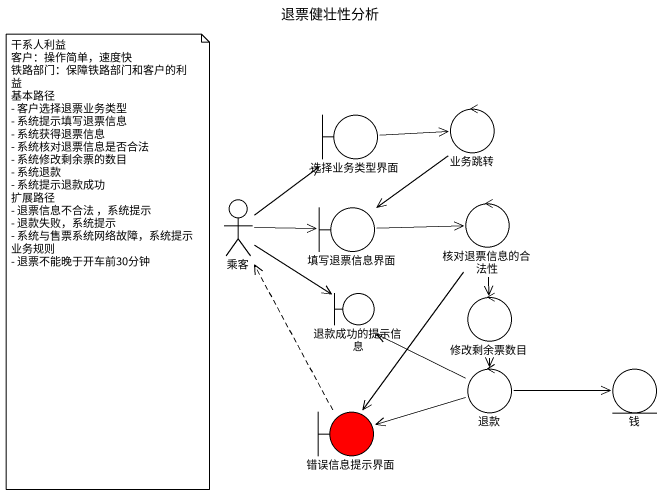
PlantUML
@startuml
title 退票健壮性分析
boundary 选择业务类型界面
control 业务跳转
actor 乘客
boundary 填写退票信息界面
control 核对退票信息的合法性
boundary 退款成功的提示信息
control 修改剩余票数目
boundary 错误信息提示界面 #FF0000
control 退款
entity 钱
选择业务类型界面 -right-> 业务跳转
业务跳转 --> 填写退票信息界面
乘客 -up-> 选择业务类型界面
乘客 -right-> 填写退票信息界面
乘客 --> 退款成功的提示信息
填写退票信息界面 -right-> 核对退票信息的合法性
核对退票信息的合法性 --> 修改剩余票数目
核对退票信息的合法性 --> 错误信息提示界面
修改剩余票数目 --> 退款
错误信息提示界面 .up.> 乘客
退款 -left-> 退款成功的提示信息
退款 -left-> 错误信息提示界面
退款 -right-> 钱
note as N1
  干系人利益
  客户：操作简单，速度快
  铁路部门：保障铁路部门和客户的利益
  基本路径
  - 客户选择退票业务类型
  - 系统提示填写退票信息
  - 系统获得退票信息
  - 系统核对退票信息是否合法
  - 系统修改剩余票的数目
  - 系统退款
  - 系统提示退款成功
  扩展路径
  - 退票信息不合法 ，系统提示
  - 退款失败，系统提示
  - 系统与售票系统网络故障，系统提示
  业务规则
  - 退票不能晚于开车前30分钟
end note
@enduml
